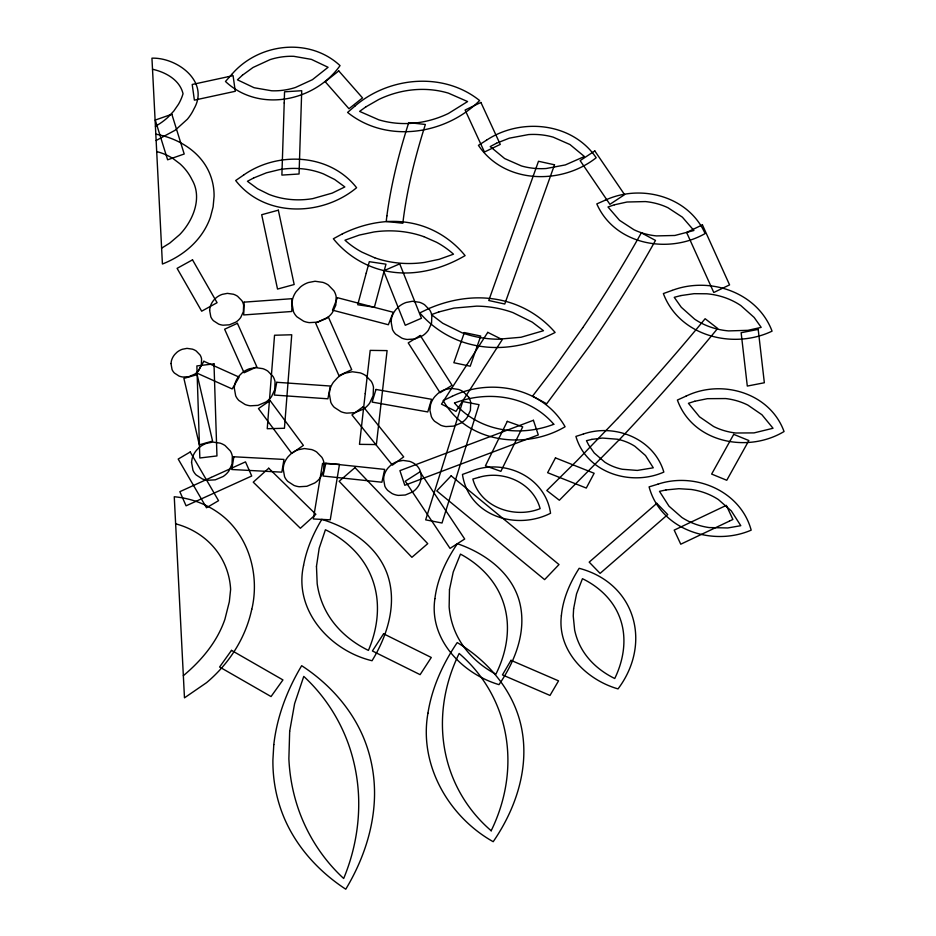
<?xml version="1.0" encoding="UTF-8"?>
<svg xmlns="http://www.w3.org/2000/svg" width="936" height="936" viewBox="0 0 936 936"><rect width="100%" height="100%" fill="white"/><g stroke="black" fill="none" stroke-linecap="round" stroke-linejoin="round"><path stroke-width="1.4" d="M251.807 609.266C260.185 573.873 248.099 532.736 217.164 511.933A98.631 87.329 -28.2 0 0 174.26 496.747L184.474 697.846L206.54 682.672A130.572 115.608 -28.2 0 0 251.749 609.266M582.73 327.694L554.463 367.509L532.525 396.174L546.694 403.779L589.984 345.361A1228.629 1087.819 -28.2 0 0 655.481 240.423L641.335 232.83A1246.179 1103.357 -28.2 0 1 582.742 327.694M183.351 675.687C196.806 664.42 208.927 651.28 217.491 635.883A108.319 95.905 -28.2 0 0 224.886 619.363L229.32 601.789L230.63 589.423A88.464 78.32 -28.2 0 0 175.57 523.797M161.612 248.169L169.755 243.103L179.7 234.608A59.459 52.638 -28.2 0 0 187.141 225.307C195.916 212.039 200.561 194.466 192.091 179.852A65.555 58.044 -28.2 0 0 179.899 163.765L173.148 158.652A62.642 55.458 -28.2 0 0 156.698 151.585M156.136 140.505L175.219 130.198L187.411 119.176A46.554 41.219 -28.2 0 0 193.998 108.81C209.781 81.596 177.15 57.353 151.948 58.172L162.419 264.01C177.138 258.289 190.616 248.929 200.187 236.258A70.118 62.08 -28.2 0 0 210.413 217.234L213.104 206.926L214.087 196.267A71.159 63.005 -28.2 0 0 210.471 175.488C202.047 152.556 179.033 138.352 155.809 134.176M152.509 69.252C165.461 72.13 179.77 79.794 183.035 93.729A49.55 43.875 -28.2 0 1 178.507 104.224L173.757 111.103L168.141 117.094A56.64 50.146 -28.2 0 1 155.411 126.255M423.762 236.609L436.515 242.249A101.626 89.973 -28.2 0 1 453.492 254.194L439.113 259.319L424.476 262.419A104.855 92.839 -28.2 0 1 374.704 257.763M374.692 257.774L361.94 252.135A101.626 89.973 -28.2 0 1 344.963 240.189L359.342 235.065L373.99 231.964A104.855 92.839 -28.2 0 1 423.762 236.621M468.655 397.168L463.46 391.856A23.459 20.779 -28.2 0 0 458.429 389.411L451.234 388.37L445.08 389.563A20.381 18.041 -28.2 0 0 437.744 393.682L434.901 396.525A21.715 19.223 -28.2 0 0 430.49 404.972L429.916 410.366L431.344 416.555A19.75 17.491 -28.2 0 0 434.561 421.247L440.716 425.236A22.499 19.913 -28.2 0 0 446.051 426.57L453.656 426.114L461.506 422.815A19.703 17.445 -28.2 0 0 467.204 417.362L470.41 410.436L470.726 402.609A19.715 17.456 -28.2 0 0 468.655 397.18M491.166 830.77A176.073 155.891 -28.2 0 0 459.155 653.468A176.073 155.891 -28.2 0 0 491.248 830.805M553.761 424.312A92.711 82.087 -28.2 0 1 454.475 403.006M454.522 402.995A92.711 82.087 -28.2 0 1 553.808 424.289M170.995 363.531L172.048 369.545A14.742 13.057 -28.2 0 0 174.447 373.066L179.045 376.05A16.778 14.859 -28.2 0 0 183.058 377.032L188.791 376.681L194.676 374.189A14.882 13.174 -28.2 0 0 198.959 370.083L201.357 364.9L201.591 359.061A14.859 13.151 -28.2 0 0 200.058 354.978L196.186 350.977A17.445 15.444 -28.2 0 0 192.418 349.151L186.989 348.368L182.356 349.268A15.292 13.537 -28.2 0 0 176.857 352.357L174.728 354.487A16.286 14.414 -28.2 0 0 171.417 360.828L170.995 363.531M191.541 462.279L192.956 470.258A19.75 17.491 -28.2 0 0 196.174 474.95L202.328 478.94A22.499 19.913 -28.2 0 0 207.663 480.273L215.28 479.829L223.119 476.518A19.703 17.445 -28.2 0 0 228.817 471.065L232.023 464.151L232.339 456.323A19.715 17.456 -28.2 0 0 230.279 450.883L225.085 445.559A23.459 20.779 -28.2 0 0 220.054 443.126L212.846 442.084L206.692 443.278A20.381 18.041 -28.2 0 0 199.368 447.385L196.513 450.228A21.715 19.223 -28.2 0 0 192.102 458.675L191.541 462.279M209.617 310.202L210.811 316.848A16.462 14.578 -28.2 0 0 213.49 320.755L218.614 324.078A18.743 16.602 -28.2 0 0 223.06 325.19L229.402 324.815L235.942 322.066A16.415 14.531 -28.2 0 0 240.692 317.515L243.36 311.746L243.629 305.23A16.427 14.543 -28.2 0 0 241.897 300.702L237.569 296.267A19.551 17.316 -28.2 0 0 233.38 294.232L227.378 293.366L222.253 294.36A16.988 15.034 -28.2 0 0 216.146 297.788L213.771 300.152A18.088 16.017 -28.2 0 0 210.097 307.195L209.617 310.202M234.246 387.808L235.673 395.788A19.75 17.491 -28.2 0 0 238.891 400.479L245.045 404.469A22.499 19.913 -28.2 0 0 250.38 405.803L257.985 405.358L265.836 402.047A19.703 17.445 -28.2 0 0 271.534 396.595L274.739 389.68L275.055 381.853A19.715 17.456 -28.2 0 0 272.984 376.412L267.79 371.089A23.459 20.779 -28.2 0 0 262.759 368.644L255.563 367.614L249.409 368.796A20.381 18.041 -28.2 0 0 242.073 372.914L239.23 375.757A21.715 19.223 -28.2 0 0 234.819 384.205L234.246 387.808M283.152 468.749L284.567 476.728A19.75 17.491 -28.2 0 0 287.785 481.408L293.939 485.398A22.499 19.913 -28.2 0 0 299.274 486.743L306.879 486.287L314.73 482.988A19.703 17.445 -28.2 0 0 320.428 477.535L323.634 470.609L323.95 462.782A19.715 17.456 -28.2 0 0 321.879 457.341L316.684 452.018A23.459 20.779 -28.2 0 0 311.653 449.584L304.457 448.543L298.303 449.736A20.381 18.041 -28.2 0 0 290.967 453.855L288.124 456.698A21.715 19.223 -28.2 0 0 283.713 465.133L283.152 468.749M291.95 303.147L293.483 311.758A21.446 18.989 -28.2 0 0 296.958 316.836L303.603 321.177A24.301 21.516 -28.2 0 0 309.395 322.639L317.667 322.148L326.173 318.556A21.446 18.989 -28.2 0 0 332.339 312.624L335.813 305.136L336.164 296.689A21.434 18.977 -28.2 0 0 333.93 290.792L328.325 285.024A25.26 22.37 -28.2 0 0 322.885 282.379L315.058 281.256L308.377 282.543A22.078 19.551 -28.2 0 0 300.433 287.001L296.045 291.786A23.564 20.861 -28.2 0 0 292.57 299.239L291.95 303.147M329.285 393.646L330.806 402.269A21.446 18.989 -28.2 0 0 334.281 407.347L340.938 411.676A24.301 21.516 -28.2 0 0 346.718 413.139L355.001 412.647L363.496 409.055A21.446 18.989 -28.2 0 0 369.673 403.135L373.136 395.635L373.487 387.188A21.434 18.977 -28.2 0 0 371.253 381.291L365.648 375.535A25.26 22.37 -28.2 0 0 360.208 372.879L352.381 371.756L345.7 373.055A22.078 19.551 -28.2 0 0 337.756 377.512L333.368 382.286A23.564 20.861 -28.2 0 0 329.893 389.739L329.285 393.646M383.549 478.916L384.848 486.205A18.182 16.099 -28.2 0 0 387.82 490.499L391.927 493.459A20.709 18.334 -28.2 0 0 398.362 495.401L405.311 495.004L412.495 491.985A17.959 15.9 -28.2 0 0 417.725 487.012C423.142 479.957 422.241 468.398 414.262 463.601A21.668 19.188 -28.2 0 0 409.64 461.366L403.065 460.407L397.437 461.495A18.685 16.544 -28.2 0 0 390.721 465.262L388.101 467.871A19.902 17.62 -28.2 0 0 384.064 475.617L383.549 478.916M391.049 321.469L392.465 329.449A19.75 17.491 -28.2 0 0 395.682 334.14L401.836 338.13A22.499 19.913 -28.2 0 0 407.172 339.464L414.788 339.019L422.627 335.708A19.703 17.445 -28.2 0 0 428.337 330.256L431.531 323.329L431.847 315.514A19.715 17.456 -28.2 0 0 429.788 310.073L424.593 304.75A23.459 20.779 -28.2 0 0 419.562 302.305L412.355 301.275L406.201 302.457A20.381 18.041 -28.2 0 0 398.876 306.575L396.022 309.418A21.715 19.223 -28.2 0 0 391.611 317.866L391.049 321.469M316.473 566.35L317.187 583.736A103.978 92.067 -28.2 0 0 328.442 615.291C337.896 630.665 352.275 642.541 368.41 650.403C375.652 633.485 379.15 614.741 376.646 596.407A103.978 92.067 -28.2 0 0 365.391 564.841C355.926 549.467 341.558 537.592 325.424 529.741L319.188 548.25L316.473 566.35M561.354 615.794C557.201 650.883 586.275 679.828 618.029 688.896C652.205 643.558 635.731 583.245 579.173 568.304C570.001 582.637 562.934 598.701 561.354 615.794M244.097 302.141L243.711 314.941L291.763 311.489L292.137 298.678L244.097 302.141M284.216 102.96L281.888 175.09L299.064 173.991L301.72 90.71L284.544 91.81L284.216 102.96M434.901 598.654C428.805 639.37 462.197 673.709 498.982 684.637C515.701 660.442 527.518 629.577 519.047 600.14C510.646 571.662 484.31 552.965 457.365 543.699C446.168 560.173 437.323 578.705 434.901 598.654M573.616 608.763L573.241 616.017L574.645 630.01A81.338 72.013 -28.2 0 0 582.005 649.256C589.54 662.138 601.427 672.013 614.741 678.506C622.417 662.723 626.114 644.565 622.557 627.178A81.338 72.013 -28.2 0 0 615.198 607.944C607.663 595.062 595.776 585.187 582.461 578.694L576.541 593.88L573.616 608.763M273.803 744.588L272.902 760.032A179.513 158.944 -28.2 0 0 284.439 818.532C297.004 847.735 319.293 871.942 345.77 889.2C362.887 860.757 374.096 828.266 374.54 794.851A179.513 158.944 -28.2 0 0 363.004 736.363C350.438 707.16 328.15 682.952 301.673 665.695C287.235 689.773 276.974 716.578 273.803 744.588M289.68 731.215L288.873 758.745A222.031 196.583 -28.2 0 0 299.298 811.641C308.552 837.018 323.786 860.172 343.676 878.483C354.487 852.52 359.74 824.277 358.57 796.15A222.031 196.583 -28.2 0 0 348.145 743.254C338.89 717.865 323.657 694.723 303.767 676.4L294.618 703.615L289.68 731.215M449.479 589.715L449.14 606.82A99.181 87.808 -28.2 0 0 458.406 638.235C466.853 653.726 480.414 665.941 495.869 674.224C503.966 657.973 508.587 639.733 507.195 621.516A99.181 87.808 -28.2 0 0 497.94 590.09C489.493 574.61 475.933 562.396 460.477 554.112L453.223 572.048L449.479 589.715M267.649 423.423L267.24 428.723L284.439 428.267L291.739 334.772L274.541 335.24L267.649 423.423M427.939 713.185C418.79 764.77 448.543 816.613 493.19 841.698C515.303 809.617 529.015 769.673 522.019 730.513C515.443 693.073 489.352 661.67 457.224 642.576C442.822 663.799 431.929 687.714 427.939 713.185M303.58 565.321C293.424 610.295 330.115 650.766 372.037 660.734C387.609 635.345 397.531 603.439 387.317 574.201C377.173 545.688 349.654 527.787 321.797 519.398C313.279 533.59 306.552 548.976 303.58 565.321M365.239 393.565L359.482 444.343L376.377 444.565L387.094 350.602L370.2 350.38L365.239 393.565M386.884 215.888L386.205 221.411L402.831 223.248C406.797 189.634 415.221 156.698 425.365 124.465L408.74 122.616C398.993 153.059 391.084 184.17 386.884 215.888M233.871 456.78L231.765 469.509L281.841 472.154L283.959 459.424L233.871 456.78M322.569 463.484L313.338 518.977L330.256 519.831L339.487 464.338L322.569 463.484M276.764 382.286L274.306 395.062L327.892 398.806L330.338 386.03L276.764 382.286M325.822 463.191L323.037 476.014L381.9 482.227L384.696 469.404L325.822 463.191M366.21 273.172L357.727 304.75L374.377 307.23L385.971 264.174L369.31 261.694L366.21 273.172M375.98 389.446L372.142 402.094L427.764 411.945L431.59 399.298L375.98 389.446M462.712 401.521L425.669 519.854L442.014 523.013L479.056 404.68L462.712 401.521M464.361 332.572L453.843 362.723L470.211 366.21L480.73 336.047L464.361 332.572M554.521 164.794L504.761 304.024L488.744 300.503L538.492 161.273L554.521 164.794M337.381 297.683L332.502 310.155L388.358 324.745L393.237 312.273L337.381 297.683M507.289 421.352L485.433 465.824L500.877 471.346L522.721 426.863L507.289 421.352M555.469 457.891L547.618 472.692L586.287 488.065L594.149 473.265L555.469 457.891M733.73 434.351L711.641 474.072L726.769 480.273L748.858 440.54L733.73 434.351M510.997 660.325L502.445 674.903L549.994 695.436L558.546 680.858L510.997 660.325M203.872 361.273L196.899 373.09L232.151 388.931L239.125 377.126L203.872 361.273M487.773 332.362L441.488 404.141L455.972 411.384L502.269 339.604L487.773 332.362M383.584 633.789L372.399 650.965L420.112 674.657L431.285 657.481L383.584 633.789M231.496 650.368L219.597 667.005L271.042 696.559L282.941 679.922L231.496 650.368M231.73 74.447L225.471 81.479C259.038 113.045 314.519 101.614 340.049 65.625C309.254 36.89 258.336 43.196 231.73 74.447M617.573 418.486L577.29 460.372L546.799 490.499L559.354 500.245L620.112 438.867A1977.23 1750.624 -28.2 0 0 717.655 328.442L705.124 318.72A1984.39 1756.966 -28.2 0 1 617.573 418.486M451.152 475.827L436.773 490.897L544.612 579.618L559.003 564.56L451.152 475.827M242.436 75.208L237.44 79.829L254.089 87.727L271.686 90.78A64.947 57.494 -28.2 0 0 295.413 87.504L312.46 79.654L328.08 67.287L311.431 59.389L293.822 56.324A64.947 57.494 -28.2 0 0 270.106 59.611L253.059 67.462L242.436 75.208M268.726 468.222L253.246 482.169L300.374 528.267L315.853 514.32L268.726 468.222M656.815 503.346L589.189 562.126L600.093 573.382L667.719 514.589L656.815 503.346M355.2 105.85L347.595 112.425C386.474 143.793 445.571 134.819 479.606 100.538C443.641 71.639 389.411 76.612 355.2 105.85M354.978 467.614L339.148 481.279L411.899 557.318L427.74 543.652L354.978 467.614M338.774 70.914L325.201 81.713L348.964 108.728L362.536 97.917L338.774 70.914M363.25 406.68L351.959 414.929L392.406 465.145L403.697 456.885L363.25 406.68M365.812 106.915L359.599 111.396L378.787 119.808A92.219 81.643 -28.2 0 0 448.356 113.502L467.602 101.556L448.414 93.144A92.219 81.643 -28.2 0 0 378.846 99.45L365.812 106.915M243.641 175.044L235.673 180.531C264.736 217.819 322.089 216.579 356.593 187.715C329.846 153.551 277.887 150.942 243.641 175.044M270.106 400.585L258.465 408.576L291.739 453.398L303.393 445.407L270.106 400.585M594.805 150.93L580.144 160.618L609.921 204.329L624.581 194.641L594.805 150.93M486.533 140.178L478.436 145.349C504.539 184.123 561.46 185.176 596.185 157.751C572.212 122.3 520.872 117.445 486.533 140.178M419.96 471.861L405.276 481.221L450.029 548.379L464.701 539.019L419.96 471.861M420.252 335.486L408.225 342.892L440.037 392.699L452.065 385.304L420.252 335.486M190.23 451.983L178.191 459.061L206.505 507.768L218.544 500.678L190.23 451.983M192.512 259.845L177.103 268.351L201.673 311.197L217.082 302.691L192.512 259.845M342.377 233.871L333.356 238.762C346.261 254.674 364.42 266.245 384.462 270.715A96.314 85.281 -28.2 0 0 410.635 272.844C429.881 271.768 448.543 265.344 465.098 255.61C452.193 239.698 434.035 228.127 413.993 223.669A96.314 85.281 -28.2 0 0 387.82 221.528C372.013 222.44 356.558 226.921 342.377 233.871M253.668 177.969L247.42 181.291L257.599 188.768L268.808 194.325A82.637 73.172 -28.2 0 0 312.8 198.619L332.245 193.097L344.846 186.943L334.655 179.478L323.458 173.909A82.637 73.172 -28.2 0 0 279.466 169.627L266.456 172.809L253.668 177.969M496.501 143.243L490.218 146.589L504.656 158.558L521.422 165.941A73.055 64.689 -28.2 0 0 546.086 168.527L565.344 164.923L584.415 156.511L569.965 144.542L553.211 137.159A73.055 64.689 -28.2 0 0 528.536 134.573L509.289 138.177L496.501 143.243M480.905 102.433L465.11 110.038L484.462 152.006L500.269 144.401L480.905 102.433M702.409 224.851L686.615 232.467L713.782 292.488L729.577 284.883L702.409 224.851M429.062 308.47L419.796 312.905C431.438 326.477 446.753 336.761 463.741 342.365A107.663 95.332 -28.2 0 0 499.157 347.49C518.673 346.964 537.849 341.441 555.118 332.455C543.477 318.895 528.161 308.599 511.185 302.995A107.663 95.332 -28.2 0 0 475.757 297.882C459.681 298.327 443.816 302.129 429.062 308.47M729.378 521.13L680.764 544.202L674.189 530.127L726.324 505.37L732.9 519.445L729.378 521.13M452.193 396.291L443.196 400.561C467.017 442.939 525.424 450.286 565.087 426.746C543.161 387.89 490.792 377.489 452.193 396.291M237.416 323.306L224.628 329.226L244.074 372.774L256.862 366.865L237.416 323.306M328.384 317.105L315.596 323.014L338.937 375.593L351.725 369.685L328.384 317.105M211.22 477.395L179.852 491.681L186.077 505.814L251.725 476.003L245.501 461.869L211.22 477.395M685.948 396.185L677.395 400.046C692.792 442.751 747.595 453.492 784.052 431.531C769.965 392.687 721.504 378.729 685.948 396.185M605.229 200.199L596.805 203.908C614.765 244.846 668.48 254.51 705.1 233.579C688.603 196.174 640.832 183.655 605.229 200.199M399.73 263.858L383.561 270.878L405.265 325.283L421.446 318.263L399.73 263.858M533.415 420.287L399.918 470.644L404.797 485.281L538.294 434.912L533.415 420.287M438.82 311.945L431.426 314.648L442.716 323.248L462.01 332.76A113.209 100.234 -28.2 0 0 498.256 339.23L521.024 337.252L543.5 330.712L532.198 322.113L512.916 312.601A113.209 100.234 -28.2 0 0 476.67 306.13L453.89 308.108L438.82 311.945M672.177 290.394L663.367 293.565C679.325 336.235 733.204 349.771 772.06 331.145C757.376 292.126 709.675 276.155 672.177 290.394M470.515 471.533L462.454 474.435C468.643 515.982 516.029 530.735 550.543 513.267C545.384 476.412 503.322 457.634 470.515 471.533M171.85 114.251L155.271 120.054L167.626 159.799L184.205 154.007L171.85 114.251M614.355 204.809L607.99 206.985L619.527 220.323L633.941 229.741A72.435 64.139 -28.2 0 0 656.44 235.907L674.879 235.474L693.915 230.49L682.379 217.164L667.965 207.733A72.435 64.139 -28.2 0 0 645.466 201.579L627.026 202.012L614.355 204.809M694.781 401.251L688.416 403.299L699.52 416.824L713.571 426.477A71.592 63.391 -28.2 0 0 735.731 433.005L754.042 432.9L773.042 428.267L761.927 414.753L747.876 405.101A71.592 63.391 -28.2 0 0 725.716 398.56L707.405 398.677L694.781 401.251M583.362 434.035L575.909 436.41C586.498 472.926 631.004 486.685 663.835 472.083C654.088 438.75 614.964 423.095 583.362 434.035M657.868 484.193L649.093 486.872C660.594 529.94 712.553 546.87 751.175 530.15C740.587 490.885 695.003 471.767 657.868 484.193M197.145 374.646L183.901 378.39L199.333 444.822L212.577 441.078L197.145 374.646M478.67 477.418L472.844 479.045C480.414 507.429 514.39 518.989 540.142 508.646C533.169 482.742 503.369 469.837 478.67 477.418M278.343 210.179L261.694 214.718L277.524 289.06L294.173 284.521L278.343 210.179M680.905 295.577L674.236 297.32L681.279 307.265L694.594 319.129A78.413 69.428 -28.2 0 0 728.582 330.911L747.911 330.326L761.19 327.378L754.147 317.433L740.832 305.569A78.413 69.428 -28.2 0 0 706.844 293.787L694.067 293.682L680.905 295.577M591.88 439.382L586.462 440.692L588.721 445.115L594.243 452.977L604.808 462.173A57.505 50.918 -28.2 0 0 622.3 469.264L637.287 470.422L653.281 467.801L645.501 455.516L634.936 446.32A57.505 50.918 -28.2 0 0 617.444 439.23L602.468 438.06L591.88 439.382M228.419 76.658L192.208 84.486L194.384 100.14L235.264 91.295L233.087 75.641L228.419 76.658M666.046 489.937L659.482 491.341L668.994 506.177L681.876 517.456A73.546 65.11 -28.2 0 0 709.067 527.565L727.752 527.962L740.797 525.693L731.273 510.857L718.392 499.578A73.546 65.11 -28.2 0 0 691.201 489.469L678.892 488.697L666.046 489.937M758.195 329.39L741.136 332.713L747.302 386.065L764.349 382.754L758.195 329.39M213.993 363.858L196.876 365.917L199.836 457.985L216.953 455.937L213.993 363.858"/></g></svg>
